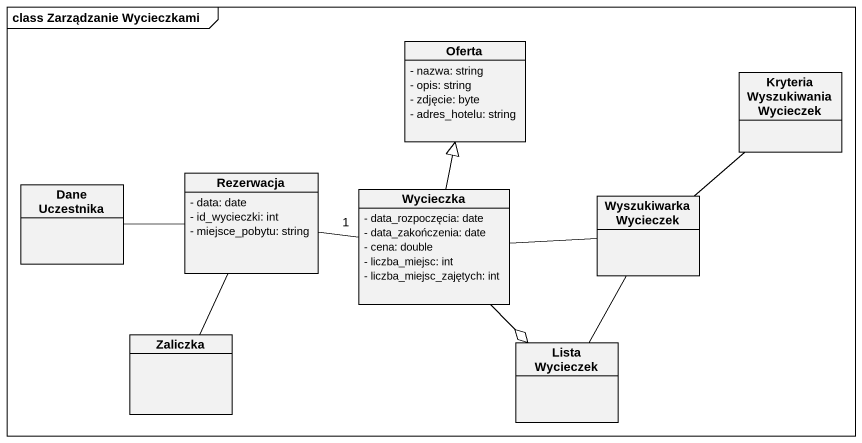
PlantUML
@startuml
mainframe class Zarządzanie Wycieczkami
hide circle
hide empty members
skinparam classAttributeIconSize 0
class Oferta {
  - nazwa: string
  - opis: string
  - zdjęcie: byte
  - adres_hotelu: string
}
class "Kryteria Wyszukiwania Wycieczek" as Kryteria_Wyszukiwania
class "Dane Uczestnika" as Dane_Uczestnika
class Rezerwacja {
  - data: date
  - id_wycieczki: int
  - miejsce_pobytu: string
}
class Wycieczka {
  - data_rozpoczęcia: date
  - data_zakończenia: date
  - cena: double
  - liczba_miejsc: int
  - liczba_miejsc_zajętych: int
}
class "Wyszukiwarka Wycieczek" as Wyszukiwarka_Wycieczek
class Zaliczka
class "Lista Wycieczek" as Lista_Wycieczek
Kryteria_Wyszukiwania -- Wyszukiwarka_Wycieczek
Rezerwacja -left- Dane_Uczestnika
Rezerwacja -right- "1" Wycieczka
Wycieczka -up-|> Oferta
Wycieczka --o Lista_Wycieczek
Wyszukiwarka_Wycieczek -left- Wycieczka
Wyszukiwarka_Wycieczek -- Lista_Wycieczek
Zaliczka -up- Rezerwacja
@enduml
